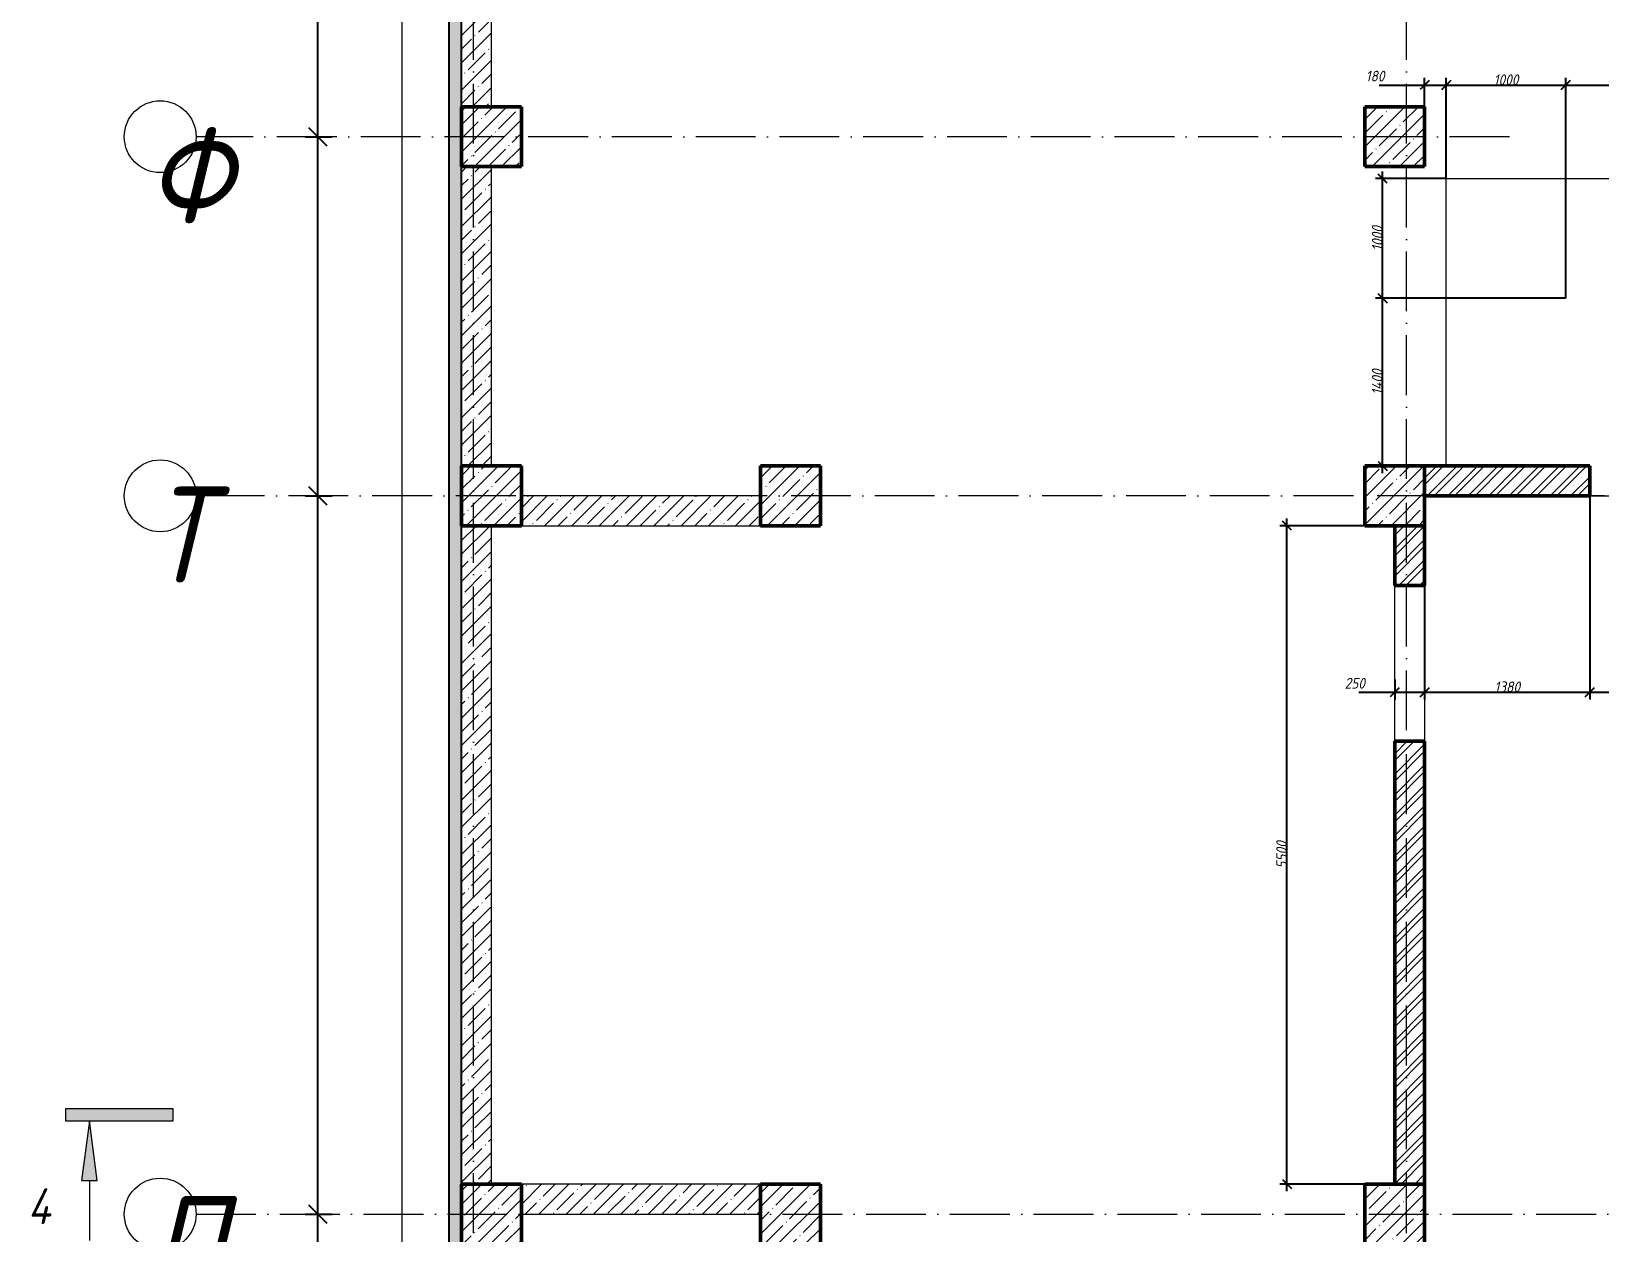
# Model space of a CAD drawing. Header units: millimetres. Extents: x -356862 to 418287, y 0 to 839748.
# Drawn here: x -356797 to -343688, y 485342 to 495377 of the extents above; entities that cross this region are included whole.
import ezdxf

# ---------------------------------------------------------------- set-up
doc = ezdxf.new("R2010")
doc.units = ezdxf.units.MM
doc.linetypes.add('50_200_ШТРИХ_1Т_ш5_п1_п1_', pattern=[700, 500, -100, 0, -100])
for name, color, linetype, lineweight in [('A-____-____-DIMS', 7, 'Continuous', 9), ('A-FLOR-____-OTLN', 7, 'Continuous', 9), ('A-GENM-____-OTLN', 7, 'Continuous', 9), ('A-WALL-____-MCUT', 7, 'Continuous', 13), ('A-WALL-____-MCUT-1', 7, 'Continuous', 9), ('A-WALL-____-MCUT-2', 7, 'Continuous', 50), ('A-WALL-____-MCUT-3', 7, 'Continuous', 9), ('A-WALL-____-PATT-1', 7, 'Continuous', 9), ('G-____-____-SYMB', 7, 'Continuous', 9), ('S-COLS-____-MCUT', 7, 'Continuous', 50), ('S-COLS-____-OTLN', 7, 'Continuous', 9), ('S-GRID-____-IDEN', 7, 'Continuous', 9), ('S-GRID-____-OTLN-1', 7, '50_200_ШТРИХ_1Т_ш5_п1_п1_', 9)]:
    doc.layers.add(name, color=color, linetype=linetype, lineweight=lineweight)
doc.layers.add('A-WALL-____-OTLN-1', color=7, linetype='Continuous', lineweight=9, true_color=0x800000)
doc.layers.add('A-WALL-____-PATT-2', color=7, linetype='Continuous', lineweight=9, true_color=0x787878)
doc.styles.add('ISOCPEUR_I', font='isocpeui.ttf', dxfattribs={"width": 0.9, "height": 2.5})
doc.styles.add('ISOCPEUR_I_4', font='isocpeui.ttf', dxfattribs={"width": 0.85, "height": 2})
doc.styles.add('ISOCPEUR_I_7', font='isocpeui.ttf', dxfattribs={"width": 0.9, "height": 90})
doc.dimstyles.new('ISO-1_8_0_9К_СРЕДНИЙ_Кладочные', dxfattribs={"dimscale": 304.8, "dimtxt": 89.638306, "dimasz": 0.246063, "dimexe": 0.19685, "dimexo": 0, "dimgap": 0, "dimtad": 1, "dimdec": 3, "dimrnd": 0.001, "dimdsep": 46, "dimtxsty": 'ISOCPEUR_I_7', "dimblk1": 'OBLIQUE', "dimblk2": 'OBLIQUE', "dimsah": 1, "dimcen": 0.09, "dimdle": 0.19685, "dimazin": 0, "dimtfac": 1, "dimtdec": 4, "dimtix": 1, "dimtmove": 2, "dimatfit": 3, "dimfxl": 1, "dimtvp": 1, "dimtolj": 1, "dimtzin": 0, "dimarcsym": 2})
doc.dimstyles.new('ISO-1_8_0_9К_СРЕДНИЙ_Кладочные_2', dxfattribs={"dimscale": 304.8, "dimtxt": 89.638306, "dimasz": 0.246063, "dimexe": 0.19685, "dimexo": 0, "dimgap": 0, "dimtad": 1, "dimdec": 3, "dimrnd": 0.001, "dimdsep": 46, "dimtxsty": 'ISOCPEUR_I_7', "dimblk1": 'OBLIQUE', "dimblk2": 'OBLIQUE', "dimsah": 1, "dimcen": 0.09, "dimdle": 0.19685, "dimazin": 0, "dimtfac": 1, "dimtdec": 4, "dimtix": 1, "dimtmove": 1, "dimatfit": 3, "dimfxl": 1, "dimtvp": 1, "dimtolj": 1, "dimtzin": 0, "dimarcsym": 2})
doc.dimstyles.new('ISO-2_5_0_9К_БОЛЬШОЙ_ОСИ', dxfattribs={"dimscale": 304.8, "dimtxt": 248.995294, "dimasz": 0.492126, "dimexe": 0.393701, "dimexo": 0, "dimgap": 0, "dimtad": 1, "dimdec": 0, "dimzin": 0, "dimdsep": 46, "dimtxsty": 'ISOCPEUR_I', "dimblk1": 'OBLIQUE', "dimblk2": 'OBLIQUE', "dimsah": 1, "dimcen": 0.09, "dimdle": 0.393701, "dimazin": 0, "dimtfac": 1, "dimtdec": 4, "dimtix": 1, "dimtmove": 0, "dimatfit": 3, "dimfxl": 1, "dimtvp": 1, "dimtolj": 1, "dimtzin": 0, "dimarcsym": 2})
pattern_1 = [(45, (-350751.34, 459015.94), (-85.5366, 85.5366), []), (45, (-350694.32, 459015.94), (-85.5366, 85.5366), [])]
pattern_2 = [(45, (-350751.34, 459015.94), (-114.04925, 114.04925), []), (45, (-350637.3, 459015.94), (-114.04925, 114.04925), [201.612, -40.322, 3.353, -36.97])]

# ---------------------------------------------------------------- blocks, each defined once
blk = doc.blocks.new('BSC_Колонна _Прямоугольная - 500х500-V42-АР1_Кладочный план подвала в осях 1-64_А-ГГ')
at = {"layer": 'S-COLS-____-OTLN'}
h = blk.add_hatch(dxfattribs=at)
h.set_pattern_fill('FP_53', color=256, style=0, pattern_type=2)
h.set_pattern_definition([(45, (2200, -32481.04), (-114.04925, 114.04925), []), (45, (2314.05, -32481.04), (-114.04925, 114.04925), [201.613, -40.323, 3.353, -36.97])])
h.paths.add_polyline_path([(-250, -250), (250, -250), (250, 250), (-250, 250)], flags=0)
at = {"layer": 'S-COLS-____-MCUT'}
for p, q in [((250, 250), (-250, 250)), ((-250, 250), (-250, -250)), ((250, -250), (250, 250)), ((-250, -250), (250, -250))]:
    blk.add_line(p, q, dxfattribs=at)
blk = doc.blocks.new('BSC_Колонна _Прямоугольная - 500х500-V43-АР1_Кладочный план подвала в осях 1-64_А-ГГ')
at = {"layer": 'S-COLS-____-OTLN'}
h = blk.add_hatch(dxfattribs=at)
h.set_pattern_fill('FP_54', color=256, style=0, pattern_type=2)
h.set_pattern_definition([(45, (-5350, -32481.04), (-114.04925, 114.04925), []), (45, (-5235.95, -32481.04), (-114.04925, 114.04925), [201.613, -40.323, 3.353, -36.97])])
h.paths.add_polyline_path([(-250, -250), (250, -250), (250, 250), (-250, 250)], flags=0)
at = {"layer": 'S-COLS-____-MCUT'}
for p, q in [((250, 250), (-250, 250)), ((-250, 250), (-250, -250)), ((250, -250), (250, 250)), ((-250, -250), (250, -250))]:
    blk.add_line(p, q, dxfattribs=at)
blk = doc.blocks.new('BSC_Колонна _Прямоугольная - 500х500-V44-АР1_Кладочный план подвала в осях 1-64_А-ГГ')
at = {"layer": 'S-COLS-____-OTLN'}
h = blk.add_hatch(dxfattribs=at)
h.set_pattern_fill('FP_55', color=256, style=0, pattern_type=2)
h.set_pattern_definition([(45, (2200, -26481.04), (-114.0493, 114.0493), []), (45, (2314.05, -26481.04), (-114.0493, 114.0493), [201.613, -40.323, 3.353, -36.97])])
h.paths.add_polyline_path([(-250, -250), (250, -250), (250, 250), (-250, 250)], flags=0)
at = {"layer": 'S-COLS-____-MCUT'}
for p, q in [((250, 250), (-250, 250)), ((-250, 250), (-250, -250)), ((250, -250), (250, 250)), ((-250, -250), (250, -250))]:
    blk.add_line(p, q, dxfattribs=at)
blk = doc.blocks.new('BSC_Колонна _Прямоугольная - 500х500-V45-АР1_Кладочный план подвала в осях 1-64_А-ГГ')
at = {"layer": 'S-COLS-____-OTLN'}
h = blk.add_hatch(dxfattribs=at)
h.set_pattern_fill('FP_56', color=256, style=0, pattern_type=2)
h.set_pattern_definition([(45, (-5350, -26481.04), (-114.0493, 114.0493), []), (45, (-5235.95, -26481.04), (-114.0493, 114.0493), [201.613, -40.323, 3.353, -36.97])])
h.paths.add_polyline_path([(-250, -250), (250, -250), (250, 250), (-250, 250)], flags=0)
at = {"layer": 'S-COLS-____-MCUT'}
for p, q in [((250, 250), (-250, 250)), ((-250, 250), (-250, -250)), ((250, -250), (250, 250)), ((-250, -250), (250, -250))]:
    blk.add_line(p, q, dxfattribs=at)
blk = doc.blocks.new('BSC_Колонна _Прямоугольная - 500х500-V54-АР1_Кладочный план подвала в осях 1-64_А-ГГ')
at = {"layer": 'S-COLS-____-OTLN'}
h = blk.add_hatch(dxfattribs=at)
h.set_pattern_fill('FP_65', color=256, style=0, pattern_type=2)
h.set_pattern_definition([(45, (2200, -35481.04), (-114.04925, 114.04925), []), (45, (2314.05, -35481.04), (-114.04925, 114.04925), [201.613, -40.323, 3.353, -36.97])])
h.paths.add_polyline_path([(-250, -250), (250, -250), (250, 250), (-250, 250)], flags=0)
at = {"layer": 'S-COLS-____-MCUT'}
for p, q in [((250, 250), (-250, 250)), ((-250, 250), (-250, -250)), ((250, -250), (250, 250)), ((-250, -250), (250, -250))]:
    blk.add_line(p, q, dxfattribs=at)
blk = doc.blocks.new('BSC_Колонна _Прямоугольная - 500х500-V55-АР1_Кладочный план подвала в осях 1-64_А-ГГ')
at = {"layer": 'S-COLS-____-OTLN'}
h = blk.add_hatch(dxfattribs=at)
h.set_pattern_fill('FP_66', color=256, style=0, pattern_type=2)
h.set_pattern_definition([(45, (-5350, -35481.04), (-114.04925, 114.04925), []), (45, (-5235.95, -35481.04), (-114.04925, 114.04925), [201.613, -40.323, 3.353, -36.97])])
h.paths.add_polyline_path([(-250, -250), (250, -250), (250, 250), (-250, 250)], flags=0)
at = {"layer": 'S-COLS-____-MCUT'}
for p, q in [((250, 250), (-250, 250)), ((-250, 250), (-250, -250)), ((250, -250), (250, 250)), ((-250, -250), (250, -250))]:
    blk.add_line(p, q, dxfattribs=at)
blk = doc.blocks.new('BSC_Колонна _Прямоугольная - 500х500-V146-АР1_Кладочный план подвала в осях 1-64_А-ГГ')
at = {"layer": 'S-COLS-____-OTLN'}
h = blk.add_hatch(dxfattribs=at)
h.set_pattern_fill('FP_162', color=256, style=0, pattern_type=2)
h.set_pattern_definition([(45, (-300, -26481.04), (-114.0493, 114.0493), []), (45, (-185.95, -26481.04), (-114.0493, 114.0493), [201.613, -40.323, 3.353, -36.97])])
h.paths.add_polyline_path([(-250, -250), (250, -250), (250, 250), (-250, 250)], flags=0)
at = {"layer": 'S-COLS-____-MCUT'}
for p, q in [((250, 250), (-250, 250)), ((-250, 250), (-250, -250)), ((250, -250), (250, 250)), ((-250, -250), (250, -250))]:
    blk.add_line(p, q, dxfattribs=at)
blk = doc.blocks.new('BSC_Колонна _Прямоугольная - 500х500-V147-АР1_Кладочный план подвала в осях 1-64_А-ГГ')
at = {"layer": 'S-COLS-____-OTLN'}
h = blk.add_hatch(dxfattribs=at)
h.set_pattern_fill('FP_163', color=256, style=0, pattern_type=2)
h.set_pattern_definition([(45, (-300, -32481.04), (-114.04925, 114.04925), []), (45, (-185.95, -32481.04), (-114.04925, 114.04925), [201.613, -40.323, 3.353, -36.97])])
h.paths.add_polyline_path([(-250, -250), (250, -250), (250, 250), (-250, 250)], flags=0)
at = {"layer": 'S-COLS-____-MCUT'}
for p, q in [((250, 250), (-250, 250)), ((-250, 250), (-250, -250)), ((250, -250), (250, 250)), ((-250, -250), (250, -250))]:
    blk.add_line(p, q, dxfattribs=at)
blk = doc.blocks.new('АР_Перемычка - АР_Перемычка-28769347-АР1_Кладочный план подвала в осях 1-64_А-ГГ')
at = {"layer": 'A-GENM-____-OTLN'}
blk.add_line((-250, -125), (-243, -125), dxfattribs=at)
blk = doc.blocks.new('Ось сетки - Круг_Ø6_00__ISO-2_5_0_9K_-25732049-АР1_Кладочный план подвала в осях 1-64_А-ГГ')
at = {"layer": 'S-GRID-____-IDEN'}
blk.add_circle((0, 0), 3, dxfattribs=at)
blk = doc.blocks.new('Разрез - Заголовок разреза-10218885-АР1_Кладочный план подвала в осях 1-64_А-ГГ')
at = {"layer": 'G-____-____-SYMB'}
for points in [[(0, 0.5), (0, -0.5), (-9, -0.5), (-9, 0.5)], [(-6.34, -5.5), (-7.66, -5.5), (-7, -0.5)]]:
    blk.add_hatch(color=256, dxfattribs=at).paths.add_polyline_path(points, flags=0)
for p, q in [((0, 0.5), (-9, 0.5)), ((-9, 0.5), (-9, -0.5)), ((0, -0.5), (0, 0.5)), ((-9, -0.5), (0, -0.5)), ((-7, -0.5), (-7.66, -5.5)), ((-6.34, -5.5), (-7, -0.5)), ((-7.66, -5.5), (-6.34, -5.5)), ((-7, -5.5), (-7, -10.5))]:
    blk.add_line(p, q, dxfattribs=at)
blk = doc.blocks.new('_Oblique')
at = {"color": 0, "linetype": 'ByBlock', "lineweight": -2}
blk.add_line((-0.5, -0.5), (0.5, 0.5), dxfattribs=at)
blk = doc.blocks.new('*D8085')
at = {"layer": 'A-____-____-DIMS', "color": 0, "lineweight": -2, "transparency": 16777216}
for p, q in [((-354403, 482377), (-354403, 485617)), ((-354509, 485497), (-354283, 485497)), ((-354509, 482497), (-354283, 482497))]:
    blk.add_line(p, q, dxfattribs=at)
at = {"layer": 'Defpoints', "color": 0, "transparency": 16777216}
for p in [(-354509, 485497), (-354403, 485497), (-354509, 482497)]:
    blk.add_point(p, dxfattribs=at)
at = {"layer": 'A-____-____-DIMS', "color": 0, "lineweight": -2, "transparency": 16777216, "xscale": 150, "yscale": 150, "zscale": 150}
for p, rotation in [((-354403, 485497), 90), ((-354403, 482497), 270)]:
    blk.add_blockref('_Oblique', p, dxfattribs=dict(at, rotation=rotation))
at = {"layer": 'A-____-____-DIMS', "color": 0, "transparency": 16777216, "insert": (-354404, 483997), "char_height": 2.5, "width": 758.48, "attachment_point": 5, "rotation": 90, "style": 'ISOCPEUR_I'}
blk.add_mtext('\\A1;3000', dxfattribs=at)
blk = doc.blocks.new('*D8086')
at = {"layer": 'A-____-____-DIMS', "color": 0, "lineweight": -2, "transparency": 16777216}
for p, q in [((-354403, 485377), (-354403, 491617)), ((-354509, 491497), (-354283, 491497)), ((-354509, 485497), (-354283, 485497))]:
    blk.add_line(p, q, dxfattribs=at)
at = {"layer": 'Defpoints', "color": 0, "transparency": 16777216}
for p in [(-354509, 491497), (-354403, 491497), (-354509, 485497)]:
    blk.add_point(p, dxfattribs=at)
at = {"layer": 'A-____-____-DIMS', "color": 0, "lineweight": -2, "transparency": 16777216, "xscale": 150, "yscale": 150, "zscale": 150}
for p, rotation in [((-354403, 491497), 90), ((-354403, 485497), 270)]:
    blk.add_blockref('_Oblique', p, dxfattribs=dict(at, rotation=rotation))
at = {"layer": 'A-____-____-DIMS', "color": 0, "transparency": 16777216, "insert": (-354404, 488497), "char_height": 2.5, "width": 758.48, "attachment_point": 5, "rotation": 90, "style": 'ISOCPEUR_I'}
blk.add_mtext('\\A1;6000', dxfattribs=at)
blk = doc.blocks.new('*D8087')
at = {"layer": 'A-____-____-DIMS', "color": 0, "lineweight": -2, "transparency": 16777216}
for p, q in [((-354403, 491377), (-354403, 494617)), ((-354509, 494497), (-354283, 494497)), ((-354509, 491497), (-354283, 491497))]:
    blk.add_line(p, q, dxfattribs=at)
at = {"layer": 'Defpoints', "color": 0, "transparency": 16777216}
for p in [(-354509, 494497), (-354403, 494497), (-354509, 491497)]:
    blk.add_point(p, dxfattribs=at)
at = {"layer": 'A-____-____-DIMS', "color": 0, "lineweight": -2, "transparency": 16777216, "xscale": 150, "yscale": 150, "zscale": 150}
for p, rotation in [((-354403, 494497), 90), ((-354403, 491497), 270)]:
    blk.add_blockref('_Oblique', p, dxfattribs=dict(at, rotation=rotation))
at = {"layer": 'A-____-____-DIMS', "color": 0, "transparency": 16777216, "insert": (-354404, 492997), "char_height": 2.5, "width": 758.48, "attachment_point": 5, "rotation": 90, "style": 'ISOCPEUR_I'}
blk.add_mtext('\\A1;3000', dxfattribs=at)
blk = doc.blocks.new('*D8088')
at = {"layer": 'A-____-____-DIMS', "color": 0, "lineweight": -2, "transparency": 16777216}
for p, q in [((-354403, 494377), (-354403, 497617)), ((-354509, 497497), (-354283, 497497)), ((-354509, 494497), (-354283, 494497))]:
    blk.add_line(p, q, dxfattribs=at)
at = {"layer": 'Defpoints', "color": 0, "transparency": 16777216}
for p in [(-354509, 497497), (-354403, 497497), (-354509, 494497)]:
    blk.add_point(p, dxfattribs=at)
at = {"layer": 'A-____-____-DIMS', "color": 0, "lineweight": -2, "transparency": 16777216, "xscale": 150, "yscale": 150, "zscale": 150}
for p, rotation in [((-354403, 497497), 90), ((-354403, 494497), 270)]:
    blk.add_blockref('_Oblique', p, dxfattribs=dict(at, rotation=rotation))
at = {"layer": 'A-____-____-DIMS', "color": 0, "transparency": 16777216, "insert": (-354404, 495997), "char_height": 2.5, "width": 758.48, "attachment_point": 5, "rotation": 90, "style": 'ISOCPEUR_I'}
blk.add_mtext('\\A1;3000', dxfattribs=at)
blk = doc.blocks.new('*D8224')
at = {"layer": 'A-____-____-DIMS', "color": 0, "lineweight": -2, "transparency": 16777216}
for p, q in [((-345151, 494747), (-345151, 494988)), ((-344971, 494147), (-344971, 494988)), ((-345530, 494928), (-345151, 494928)), ((-345211, 494928), (-344911, 494928))]:
    blk.add_line(p, q, dxfattribs=at)
at = {"layer": 'Defpoints', "color": 0, "transparency": 16777216}
for p in [(-344971, 494928), (-345151, 494747), (-344971, 494147)]:
    blk.add_point(p, dxfattribs=at)
at = {"layer": 'A-____-____-DIMS', "color": 0, "lineweight": -2, "transparency": 16777216, "xscale": 75, "yscale": 75, "zscale": 75, "rotation": 180}
blk.add_blockref('_Oblique', (-345151, 494928), dxfattribs=at)
at = {"layer": 'A-____-____-DIMS', "color": 0, "lineweight": -2, "transparency": 16777216, "xscale": 75, "yscale": 75, "zscale": 75}
blk.add_blockref('_Oblique', (-344971, 494928), dxfattribs=at)
at = {"layer": 'A-____-____-DIMS', "color": 0, "transparency": 16777216, "insert": (-345644, 495048), "char_height": 90, "width": 368.21, "attachment_point": 1, "line_spacing_factor": 1.149209, "style": 'ISOCPEUR_I_7'}
blk.add_mtext('\\A1;180', dxfattribs=at)
blk = doc.blocks.new('*D8225')
at = {"layer": 'A-____-____-DIMS', "color": 0, "lineweight": -2, "transparency": 16777216}
for p, q in [((-344971, 494147), (-344971, 494988)), ((-343971, 493147), (-343971, 494988)), ((-345031, 494928), (-343911, 494928))]:
    blk.add_line(p, q, dxfattribs=at)
at = {"layer": 'Defpoints', "color": 0, "transparency": 16777216}
for p in [(-343971, 494928), (-344971, 494147), (-343971, 493147)]:
    blk.add_point(p, dxfattribs=at)
at = {"layer": 'A-____-____-DIMS', "color": 0, "lineweight": -2, "transparency": 16777216, "xscale": 75, "yscale": 75, "zscale": 75, "rotation": 180}
blk.add_blockref('_Oblique', (-344971, 494928), dxfattribs=at)
at = {"layer": 'A-____-____-DIMS', "color": 0, "lineweight": -2, "transparency": 16777216, "xscale": 75, "yscale": 75, "zscale": 75}
blk.add_blockref('_Oblique', (-343971, 494928), dxfattribs=at)
at = {"layer": 'A-____-____-DIMS', "color": 0, "transparency": 16777216, "insert": (-344471, 494973), "char_height": 90, "width": 504.73, "attachment_point": 5, "style": 'ISOCPEUR_I_7'}
blk.add_mtext('\\A1;1000', dxfattribs=at)
blk = doc.blocks.new('*D8226')
at = {"layer": 'A-____-____-DIMS', "color": 0, "lineweight": -2, "transparency": 16777216}
for p, q in [((-343971, 493147), (-343971, 494988)), ((-342121, 493147), (-342121, 494988)), ((-344031, 494928), (-342061, 494928))]:
    blk.add_line(p, q, dxfattribs=at)
at = {"layer": 'Defpoints', "color": 0, "transparency": 16777216}
for p in [(-342121, 494928), (-343971, 493147), (-342121, 493147)]:
    blk.add_point(p, dxfattribs=at)
at = {"layer": 'A-____-____-DIMS', "color": 0, "lineweight": -2, "transparency": 16777216, "xscale": 75, "yscale": 75, "zscale": 75, "rotation": 180}
blk.add_blockref('_Oblique', (-343971, 494928), dxfattribs=at)
at = {"layer": 'A-____-____-DIMS', "color": 0, "lineweight": -2, "transparency": 16777216, "xscale": 75, "yscale": 75, "zscale": 75}
blk.add_blockref('_Oblique', (-342121, 494928), dxfattribs=at)
at = {"layer": 'A-____-____-DIMS', "color": 0, "transparency": 16777216, "insert": (-343046, 494973), "char_height": 90, "width": 504.73, "attachment_point": 5, "style": 'ISOCPEUR_I_7'}
blk.add_mtext('\\A1;1850', dxfattribs=at)
blk = doc.blocks.new('*D8228')
at = {"layer": 'A-____-____-DIMS', "color": 0, "lineweight": -2, "transparency": 16777216}
for p, q in [((-345502, 491687), (-345502, 493207)), ((-343971, 493147), (-345562, 493147)), ((-345151, 491747), (-345562, 491747))]:
    blk.add_line(p, q, dxfattribs=at)
at = {"layer": 'Defpoints', "color": 0, "transparency": 16777216}
for p in [(-345502, 493147), (-343971, 493147), (-345151, 491747)]:
    blk.add_point(p, dxfattribs=at)
at = {"layer": 'A-____-____-DIMS', "color": 0, "lineweight": -2, "transparency": 16777216, "xscale": 75, "yscale": 75, "zscale": 75}
for p, rotation in [((-345502, 493147), 90), ((-345502, 491747), 270)]:
    blk.add_blockref('_Oblique', p, dxfattribs=dict(at, rotation=rotation))
at = {"layer": 'A-____-____-DIMS', "color": 0, "transparency": 16777216, "insert": (-345547, 492447), "char_height": 90, "width": 521.28, "attachment_point": 5, "rotation": 90, "style": 'ISOCPEUR_I_7'}
blk.add_mtext('\\A1;1400', dxfattribs=at)
blk = doc.blocks.new('*D8229')
at = {"layer": 'A-____-____-DIMS', "color": 0, "lineweight": -2, "transparency": 16777216}
for p, q in [((-345502, 493087), (-345502, 494207)), ((-344971, 494147), (-345562, 494147)), ((-343971, 493147), (-345562, 493147))]:
    blk.add_line(p, q, dxfattribs=at)
at = {"layer": 'Defpoints', "color": 0, "transparency": 16777216}
for p in [(-345502, 494147), (-344971, 494147), (-343971, 493147)]:
    blk.add_point(p, dxfattribs=at)
at = {"layer": 'A-____-____-DIMS', "color": 0, "lineweight": -2, "transparency": 16777216, "xscale": 75, "yscale": 75, "zscale": 75}
for p, rotation in [((-345502, 494147), 90), ((-345502, 493147), 270)]:
    blk.add_blockref('_Oblique', p, dxfattribs=dict(at, rotation=rotation))
at = {"layer": 'A-____-____-DIMS', "color": 0, "transparency": 16777216, "insert": (-345547, 493647), "char_height": 90, "width": 504.73, "attachment_point": 5, "rotation": 90, "style": 'ISOCPEUR_I_7'}
blk.add_mtext('\\A1;1000', dxfattribs=at)
blk = doc.blocks.new('*D8270')
at = {"layer": 'A-____-____-DIMS', "color": 0, "lineweight": -2, "transparency": 16777216}
for p, q in [((-345651, 491247), (-346362, 491247)), ((-346302, 485687), (-346302, 491307)), ((-345651, 485747), (-346362, 485747))]:
    blk.add_line(p, q, dxfattribs=at)
at = {"layer": 'Defpoints', "color": 0, "transparency": 16777216}
for p in [(-346302, 491247), (-345651, 491247), (-345651, 485747)]:
    blk.add_point(p, dxfattribs=at)
at = {"layer": 'A-____-____-DIMS', "color": 0, "lineweight": -2, "transparency": 16777216, "xscale": 75, "yscale": 75, "zscale": 75}
for p, rotation in [((-346302, 491247), 90), ((-346302, 485747), 270)]:
    blk.add_blockref('_Oblique', p, dxfattribs=dict(at, rotation=rotation))
at = {"layer": 'A-____-____-DIMS', "color": 0, "transparency": 16777216, "insert": (-346347, 488497), "char_height": 90, "width": 546.1, "attachment_point": 5, "rotation": 90, "style": 'ISOCPEUR_I_7'}
blk.add_mtext('\\A1;5500', dxfattribs=at)
blk = doc.blocks.new('*D8271')
at = {"layer": 'A-____-____-DIMS', "color": 0, "lineweight": -2, "transparency": 16777216}
for p, q in [((-345151, 491497), (-345151, 489796)), ((-345401, 489962), (-345401, 489796)), ((-345702, 489856), (-345401, 489856)), ((-345461, 489856), (-345091, 489856))]:
    blk.add_line(p, q, dxfattribs=at)
at = {"layer": 'Defpoints', "color": 0, "transparency": 16777216}
for p in [(-345151, 491497), (-345401, 489962), (-345151, 489856)]:
    blk.add_point(p, dxfattribs=at)
at = {"layer": 'A-____-____-DIMS', "color": 0, "lineweight": -2, "transparency": 16777216, "xscale": 75, "yscale": 75, "zscale": 75, "rotation": 180}
blk.add_blockref('_Oblique', (-345401, 489856), dxfattribs=at)
at = {"layer": 'A-____-____-DIMS', "color": 0, "lineweight": -2, "transparency": 16777216, "xscale": 75, "yscale": 75, "zscale": 75}
blk.add_blockref('_Oblique', (-345151, 489856), dxfattribs=at)
at = {"layer": 'A-____-____-DIMS', "color": 0, "transparency": 16777216, "insert": (-345820, 489976), "char_height": 90, "width": 409.58, "attachment_point": 1, "line_spacing_factor": 1.149209, "style": 'ISOCPEUR_I_7'}
blk.add_mtext('\\A1;250', dxfattribs=at)
blk = doc.blocks.new('*D8272')
at = {"layer": 'A-____-____-DIMS', "color": 0, "lineweight": -2, "transparency": 16777216}
for p, q in [((-345151, 491497), (-345151, 489796)), ((-343771, 491489), (-343771, 489796)), ((-345211, 489856), (-343711, 489856))]:
    blk.add_line(p, q, dxfattribs=at)
at = {"layer": 'Defpoints', "color": 0, "transparency": 16777216}
for p in [(-345151, 491497), (-343771, 491489), (-343771, 489856)]:
    blk.add_point(p, dxfattribs=at)
at = {"layer": 'A-____-____-DIMS', "color": 0, "lineweight": -2, "transparency": 16777216, "xscale": 75, "yscale": 75, "zscale": 75, "rotation": 180}
blk.add_blockref('_Oblique', (-345151, 489856), dxfattribs=at)
at = {"layer": 'A-____-____-DIMS', "color": 0, "lineweight": -2, "transparency": 16777216, "xscale": 75, "yscale": 75, "zscale": 75}
blk.add_blockref('_Oblique', (-343771, 489856), dxfattribs=at)
at = {"layer": 'A-____-____-DIMS', "color": 0, "transparency": 16777216, "insert": (-344461, 489901), "char_height": 90, "width": 504.73, "attachment_point": 5, "style": 'ISOCPEUR_I_7'}
blk.add_mtext('\\A1;1380', dxfattribs=at)
blk = doc.blocks.new('*D8273')
at = {"layer": 'A-____-____-DIMS', "color": 0, "lineweight": -2, "transparency": 16777216}
for p, q in [((-343771, 491489), (-343771, 489796)), ((-342321, 491489), (-342321, 489796)), ((-343831, 489856), (-342261, 489856))]:
    blk.add_line(p, q, dxfattribs=at)
at = {"layer": 'Defpoints', "color": 0, "transparency": 16777216}
for p in [(-343771, 491489), (-342321, 491489), (-342321, 489856)]:
    blk.add_point(p, dxfattribs=at)
at = {"layer": 'A-____-____-DIMS', "color": 0, "lineweight": -2, "transparency": 16777216, "xscale": 75, "yscale": 75, "zscale": 75, "rotation": 180}
blk.add_blockref('_Oblique', (-343771, 489856), dxfattribs=at)
at = {"layer": 'A-____-____-DIMS', "color": 0, "lineweight": -2, "transparency": 16777216, "xscale": 75, "yscale": 75, "zscale": 75}
blk.add_blockref('_Oblique', (-342321, 489856), dxfattribs=at)
at = {"layer": 'A-____-____-DIMS', "color": 0, "transparency": 16777216, "insert": (-343046, 489901), "char_height": 90, "width": 521.28, "attachment_point": 5, "style": 'ISOCPEUR_I_7'}
blk.add_mtext('\\A1;1450', dxfattribs=at)

msp = doc.modelspace()

# ---------------------------------------------------------------- hatches: boundary and pattern name
at = {"layer": 'A-WALL-____-PATT-1'}
h = msp.add_hatch(dxfattribs=at)
h.set_pattern_fill('FP_91', color=256, style=0, pattern_type=2)
h.set_pattern_definition([(0, (-350751.34, 459015.94), (120.968, 69.841), [80.645, -161.29]), (120, (-350751.34, 459015.94), (-120.96808, 69.84086), [80.645, -161.29]), (60, (-350751.34, 459015.94), (-8e-05, 139.68186), [0, -161.29, 80.645, 0])])
h.paths.add_polyline_path([(-353203.3432, 456994.983), (-353203.3432, 506748.983), (-353303.3432, 506748.983), (-353303.3432, 456994.983)], flags=0)
h = msp.add_hatch(dxfattribs=at)
h.set_pattern_fill('FP_1', color=256, style=0, pattern_type=2)
h.set_pattern_definition(pattern_2)
h.paths.add_polyline_path([(-352951.3432, 494746.983), (-352951.3432, 497246.6355), (-353201.3432, 497246.6355), (-353201.3432, 494746.983)], flags=0)
h = msp.add_hatch(dxfattribs=at)
h.set_pattern_fill('FP_1', color=256, style=0, pattern_type=2)
h.set_pattern_definition(pattern_2)
h.paths.add_polyline_path([(-352951.3432, 491746.983), (-352951.3432, 494246.983), (-353201.3432, 494246.983), (-353201.3432, 491746.983)], flags=0)
h = msp.add_hatch(dxfattribs=at)
h.set_pattern_fill('FP_1', color=256, style=0, pattern_type=2)
h.set_pattern_definition(pattern_2)
h.paths.add_polyline_path([(-350701.3432, 491246.983), (-350701.3432, 491496.983), (-352701.3432, 491496.983), (-352701.3432, 491246.983), (-350766.7111, 491246.983)], flags=0)
h = msp.add_hatch(dxfattribs=at)
h.set_pattern_fill('FP_1', color=256, style=0, pattern_type=2)
h.set_pattern_definition(pattern_2)
h.paths.add_polyline_path([(-352951.3432, 485746.983), (-352951.3432, 491246.983), (-353201.3432, 491246.983), (-353201.3432, 485746.983)], flags=0)
h = msp.add_hatch(dxfattribs=at)
h.set_pattern_fill('FP_1', color=256, style=0, pattern_type=2)
h.set_pattern_definition(pattern_2)
h.paths.add_polyline_path([(-350701.3432, 485496.983), (-350701.3432, 485746.983), (-352701.3432, 485746.983), (-352701.3432, 485496.983), (-350766.7111, 485496.983)], flags=0)
at = {"layer": 'A-WALL-____-PATT-2'}
h = msp.add_hatch(dxfattribs=at)
h.set_pattern_fill('FP_5', color=256, style=0, pattern_type=2)
h.set_pattern_definition(pattern_1)
h.paths.add_polyline_path([(-341151.3432, 491496.983), (-341151.3432, 491746.983), (-341201.3432, 491746.983), (-341201.3432, 491496.983)], flags=0)
h.paths.add_polyline_path([(-342321.3432, 491496.983), (-342001.3432, 491496.983), (-342001.3432, 491746.983), (-342321.3432, 491746.983)], flags=0)
h.paths.add_polyline_path([(-343771.3432, 491496.983), (-343771.3432, 491746.983), (-345151.3432, 491746.983), (-345151.3432, 491496.983)], flags=0)
h = msp.add_hatch(dxfattribs=at)
h.set_pattern_fill('FP_5', color=256, style=0, pattern_type=2)
h.set_pattern_definition(pattern_1)
h.paths.add_polyline_path([(-345151.3432, 485746.983), (-345151.3432, 489446.983), (-345401.3432, 489446.983), (-345401.3432, 485746.983)], flags=0)
h.paths.add_polyline_path([(-345401.3432, 490746.983), (-345151.3432, 490746.983), (-345151.3432, 491246.983), (-345401.3432, 491246.983)], flags=0)

# ---------------------------------------------------------------- linework, layer by layer
at = {"layer": 'A-FLOR-____-OTLN'}
for p, q in [((-353701.3432, 507246.983), (-353701.3432, 468546.983)), ((-344971.3432, 491746.983), (-344971.3432, 494146.983)), ((-344971.3432, 494146.983), (-341121.3432, 494146.983)), ((-343771.3432, 491496.983), (-342321.3432, 491496.983))]:
    msp.add_line(p, q, dxfattribs=at)
at = {"layer": 'A-WALL-____-MCUT'}
for p, q in [((-353311.3432, 506856.983), (-353311.3432, 456986.983)), ((-353303.3432, 456994.983), (-353303.3432, 506848.983))]:
    msp.add_line(p, q, dxfattribs=at)
at = {"layer": 'A-WALL-____-MCUT-1'}
for p, q in [((-353201.3432, 497246.6355), (-353201.3432, 494746.983)), ((-352951.3432, 494746.983), (-352951.3432, 497246.6355)), ((-353201.3432, 494246.983), (-353201.3432, 491746.983)), ((-352951.3432, 491746.983), (-352951.3432, 494246.983)), ((-350701.3432, 491496.983), (-352701.3432, 491496.983)), ((-353201.3432, 491246.983), (-353201.3432, 485746.983)), ((-352951.3432, 485746.983), (-352951.3432, 491246.983)), ((-352701.3432, 491246.983), (-350701.3432, 491246.983)), ((-350701.3432, 485746.983), (-352701.3432, 485746.983)), ((-352701.3432, 485496.983), (-350701.3432, 485496.983))]:
    msp.add_line(p, q, dxfattribs=at)
at = {"layer": 'A-WALL-____-MCUT-2'}
for p, q in [((-343771.3432, 491746.983), (-345151.3432, 491746.983)), ((-343771.3432, 491496.983), (-343771.3432, 491746.983)), ((-345151.3432, 491496.983), (-343771.3432, 491496.983)), ((-345401.3432, 491246.983), (-345401.3432, 490746.983)), ((-345151.3432, 490746.983), (-345151.3432, 491246.983)), ((-345401.3432, 490746.983), (-345151.3432, 490746.983)), ((-345401.3432, 489446.983), (-345401.3432, 485746.983)), ((-345151.3432, 489446.983), (-345401.3432, 489446.983)), ((-345151.3432, 485746.983), (-345151.3432, 489446.983))]:
    msp.add_line(p, q, dxfattribs=at)
at = {"layer": 'A-WALL-____-MCUT-3'}
msp.add_line((-353203.3432, 457094.983), (-353203.3432, 506748.983), dxfattribs=at)
at = {"layer": 'A-WALL-____-OTLN-1'}
for p, q in [((-345401.3432, 489446.983), (-345401.3432, 490746.983)), ((-345151.3432, 490746.983), (-345151.3432, 489446.983))]:
    msp.add_line(p, q, dxfattribs=at)
at = {"layer": 'S-GRID-____-OTLN-1'}
for p, q in [((-353101.3432, 454533.3346), (-353101.3432, 508896.9006)), ((-345301.3432, 454533.3346), (-345301.3432, 508896.9006)), ((-344442.8574, 494496.983), (-355420.1134, 494496.983)), ((-324043.6041, 491496.983), (-355420.1134, 491496.983)), ((-355420.1134, 485496.983), (-324043.6041, 485496.983))]:
    msp.add_line(p, q, dxfattribs=at)

# ---------------------------------------------------------------- block references
at = {"layer": 'A-GENM-____-OTLN'}
msp.add_blockref('АР_Перемычка - АР_Перемычка-28769347-АР1_Кладочный план подвала в осях 1-64_А-ГГ', (-343771.3432, 491621.983), dxfattribs=at)
at = {"layer": 'G-____-____-SYMB', "xscale": 99.99999999999993, "yscale": 99.99999999999993, "zscale": 99.99999999999993}
msp.add_blockref('Разрез - Заголовок разреза-10218885-АР1_Кладочный план подвала в осях 1-64_А-ГГ', (-355612.4138, 486326.983), dxfattribs=at)
at = {"layer": 'S-COLS-____-OTLN'}
for name, p in [('BSC_Колонна _Прямоугольная - 500х500-V54-АР1_Кладочный план подвала в осях 1-64_А-ГГ', (-352951.3432, 494496.983)), ('BSC_Колонна _Прямоугольная - 500х500-V55-АР1_Кладочный план подвала в осях 1-64_А-ГГ', (-345401.3432, 494496.983)), ('BSC_Колонна _Прямоугольная - 500х500-V42-АР1_Кладочный план подвала в осях 1-64_А-ГГ', (-352951.3432, 491496.983)), ('BSC_Колонна _Прямоугольная - 500х500-V147-АР1_Кладочный план подвала в осях 1-64_А-ГГ', (-350451.3432, 491496.983)), ('BSC_Колонна _Прямоугольная - 500х500-V43-АР1_Кладочный план подвала в осях 1-64_А-ГГ', (-345401.3432, 491496.983)), ('BSC_Колонна _Прямоугольная - 500х500-V44-АР1_Кладочный план подвала в осях 1-64_А-ГГ', (-352951.3432, 485496.983)), ('BSC_Колонна _Прямоугольная - 500х500-V146-АР1_Кладочный план подвала в осях 1-64_А-ГГ', (-350451.3432, 485496.983)), ('BSC_Колонна _Прямоугольная - 500х500-V45-АР1_Кладочный план подвала в осях 1-64_А-ГГ', (-345401.3432, 485496.983))]:
    msp.add_blockref(name, p, dxfattribs=at)
at = {"layer": 'S-GRID-____-IDEN', "xscale": 99.99999999999993, "yscale": 99.99999999999993, "zscale": 99.99999999999993}
for p, rotation in [((-355720.1134, 494496.983), 89.9999999999998), ((-355720.1134, 491496.983), 89.9999999999998), ((-355720.1134, 485496.983), 269.9999999999996)]:
    msp.add_blockref('Ось сетки - Круг_Ø6_00__ISO-2_5_0_9K_-25732049-АР1_Кладочный план подвала в осях 1-64_А-ГГ', p, dxfattribs=dict(at, rotation=rotation))

# ---------------------------------------------------------------- texts
at = {"layer": 'G-____-____-SYMB', "insert": (-356829.1804, 485713.1766), "char_height": 300, "width": 296.624375, "attachment_point": 1, "style": 'ISOCPEUR_I_4'}
msp.add_mtext('\\fISOCPEUR|b0|i1|c204|p34|;4', dxfattribs=at)
at = {"layer": 'S-GRID-____-IDEN', "char_height": 800, "attachment_point": 1, "style": 'ISOCPEUR_I'}
for s, insert, width in [('\\fISOCPEUR|b0|i1|c204|p34|;\\W.9;Ф', (-355836.7839, 494573.0588), 281.392312), ('\\fISOCPEUR|b0|i1|c204|p34|;\\W.9;Т', (-355812.9339, 491573.0588), 223.670812), ('\\fISOCPEUR|b0|i1|c204|p34|;\\W.9;П', (-355818.0929, 485643.6154), 223.670812)]:
    msp.add_mtext(s, dxfattribs=dict(at, insert=insert, width=width))

# ---------------------------------------------------------------- dimensions: what is measured, and where the dimension line sits
at = {"layer": 'A-____-____-DIMS'}
for base, p1, p2, dimstyle, override, picture, middle in [((-354402.7388, 497496.983), (-354508.8048, 494496.983), (-354508.8048, 497496.983), 'ISO-2_5_0_9К_БОЛЬШОЙ_ОСИ', {"dimtxt": 400, "dimpost": '<>', "dimfxl": 3000}, '*D8088', (-354403.9888, 495996.983)), ((-354402.7388, 494496.983), (-354508.8048, 491496.983), (-354508.8048, 494496.983), 'ISO-2_5_0_9К_БОЛЬШОЙ_ОСИ', {"dimtxt": 400, "dimpost": '<>', "dimfxl": 3000}, '*D8087', (-354403.9888, 492996.983)), ((-345502.1525, 494146.983), (-343971.3432, 493146.983), (-344971.3432, 494146.983), 'ISO-1_8_0_9К_СРЕДНИЙ_Кладочные', {"dimtxt": 400, "dimpost": '<>', "dimfxl": 1414.213562}, '*D8229', (-345547.1525, 493646.983)), ((-345502.1525, 493146.983), (-345151.3432, 491746.983), (-343971.3432, 493146.983), 'ISO-1_8_0_9К_СРЕДНИЙ_Кладочные', {"dimtxt": 400, "dimpost": '<>', "dimfxl": 1830.956034}, '*D8228', (-345547.1525, 492446.983)), ((-354402.7388, 491496.983), (-354508.8048, 485496.983), (-354508.8048, 491496.983), 'ISO-2_5_0_9К_БОЛЬШОЙ_ОСИ', {"dimtxt": 400, "dimpost": '<>', "dimfxl": 6000}, '*D8086', (-354403.9888, 488496.983)), ((-346302.1525, 491246.983), (-345651.3432, 485746.983), (-345651.3432, 491246.983), 'ISO-1_8_0_9К_СРЕДНИЙ_Кладочные', {"dimtxt": 400, "dimpost": '<>', "dimfxl": 5500}, '*D8270', (-346347.1525, 488496.983)), ((-354402.7388, 485496.983), (-354508.8048, 482496.983), (-354508.8048, 485496.983), 'ISO-2_5_0_9К_БОЛЬШОЙ_ОСИ', {"dimtxt": 400, "dimpost": '<>', "dimfxl": 3000}, '*D8085', (-354403.9888, 483996.983))]:
    dim = msp.add_linear_dim(base=base, p1=p1, p2=p2, angle=90, dimstyle=dimstyle, override=override, dxfattribs=at)
    dim.commit()
    dim.dimension.update_dxf_attribs({"geometry": picture, "text_midpoint": middle})
for base, p1, p2, override, picture, middle in [((-344971.3432, 494928.1635), (-345151.3432, 494746.983), (-344971.3432, 494146.983), {"dimtxt": 400, "dimpost": '<>', "dimfxl": 626.418391}, '*D8224', (-345459.457, 495043.3255)), ((-345151.3432, 489855.7029), (-345401.3432, 489961.7689), (-345151.3432, 491496.983), {"dimtxt": 400, "dimpost": '<>', "dimfxl": 1555.436299}, '*D8271', (-345615.6656, 489970.865))]:
    dim = msp.add_linear_dim(base=base, p1=p1, p2=p2, dimstyle='ISO-1_8_0_9К_СРЕДНИЙ_Кладочные_2', override=override, dxfattribs=at)
    dim.commit()
    dim.dimension.update_dxf_attribs({"geometry": picture, "text_midpoint": middle, "dimtype": 160})
for base, p1, p2, override, picture, middle in [((-343971.3432, 494928.1635), (-344971.3432, 494146.983), (-343971.3432, 493146.983), {"dimtxt": 400, "dimpost": '<>', "dimfxl": 1414.213562}, '*D8225', (-344471.3432, 494973.1635)), ((-342121.3432, 494928.1635), (-343971.3432, 493146.983), (-342121.3432, 493146.983), {"dimtxt": 400, "dimpost": '<>', "dimfxl": 1850}, '*D8226', (-343046.3432, 494973.1635)), ((-343771.3432, 489855.7029), (-345151.3432, 491496.983), (-343771.3432, 491488.983), {"dimtxt": 400, "dimpost": '<>', "dimfxl": 1380.023188}, '*D8272', (-344461.3432, 489900.7029)), ((-342321.3432, 489855.7029), (-343771.3432, 491488.983), (-342321.3432, 491488.983), {"dimtxt": 400, "dimpost": '<>', "dimfxl": 1450}, '*D8273', (-343046.3432, 489900.7029))]:
    dim = msp.add_linear_dim(base=base, p1=p1, p2=p2, dimstyle='ISO-1_8_0_9К_СРЕДНИЙ_Кладочные', override=override, dxfattribs=at)
    dim.commit()
    dim.dimension.update_dxf_attribs({"geometry": picture, "text_midpoint": middle})

doc.saveas('drawing.dxf')
